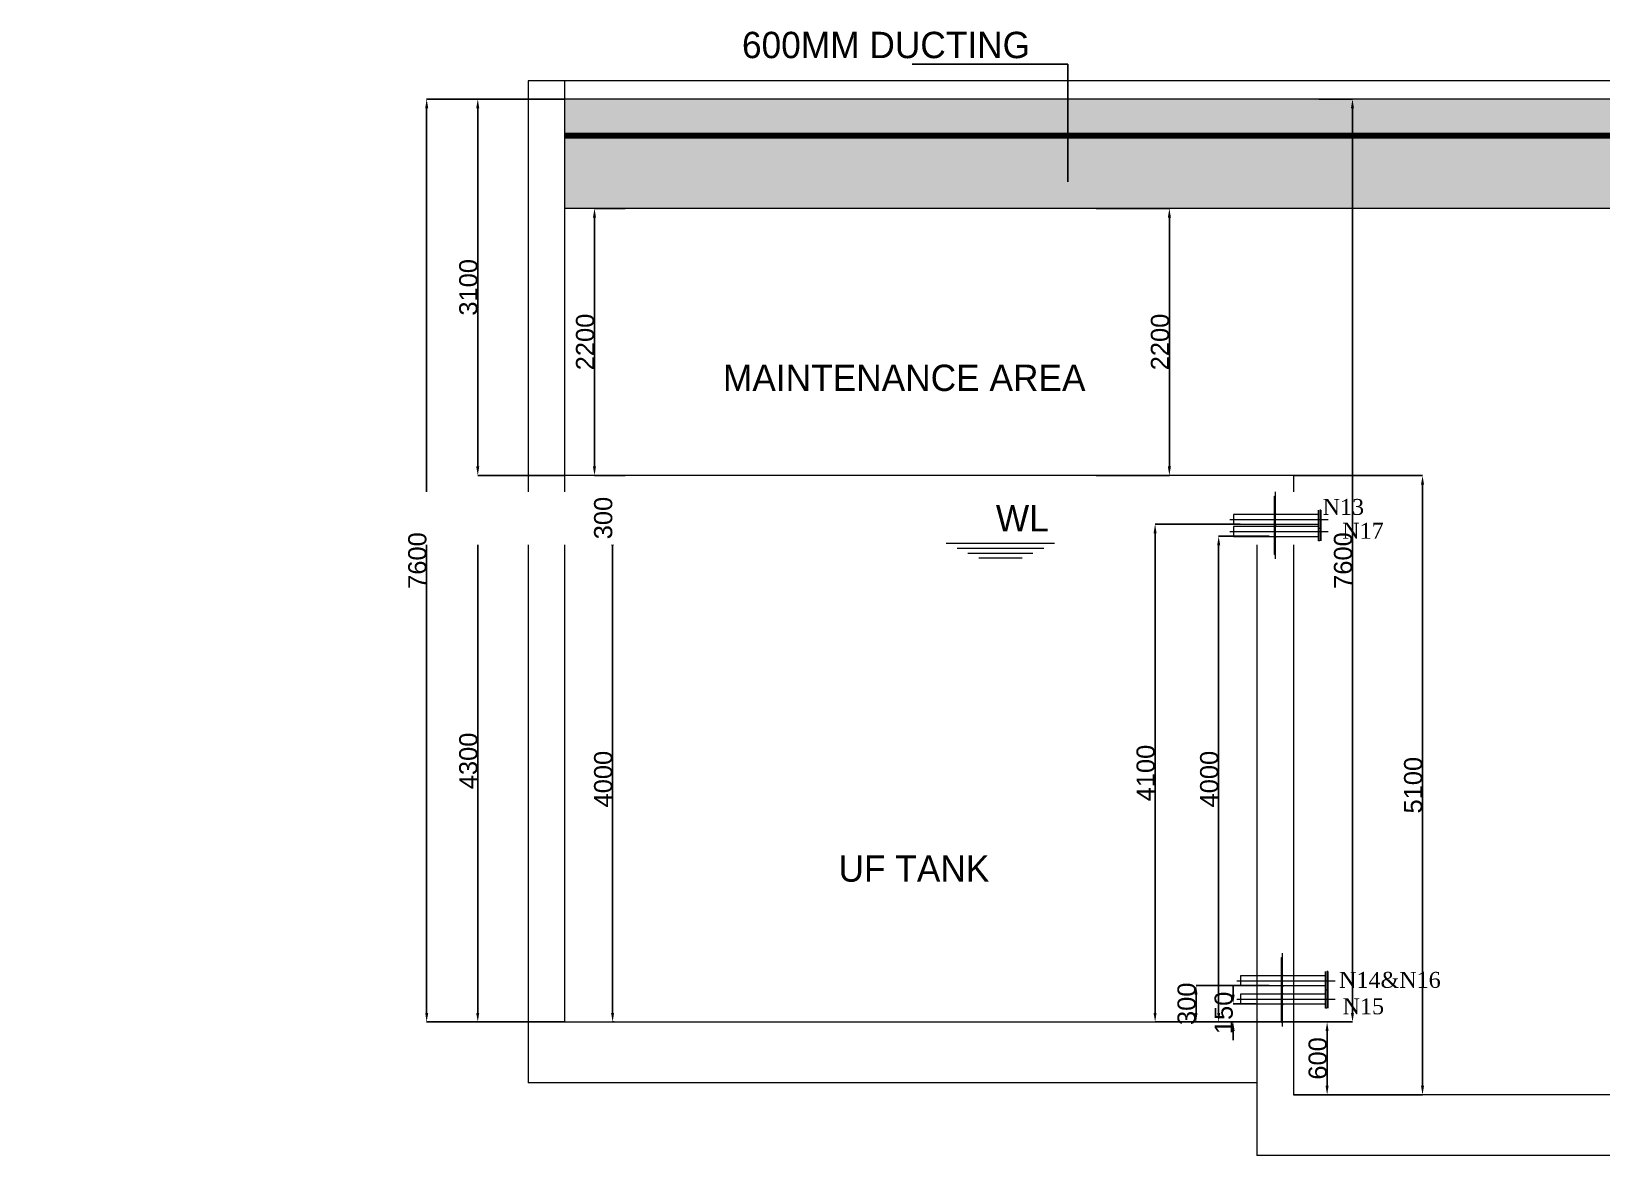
# Model space of a CAD drawing. Header units: millimetres. Extents: x -586673698 to -573385747, y -389867798 to -389752240.
# Drawn here: x -586641775 to -586628848, y -389782336 to -389773078 of the extents above; entities that cross this region are included whole.
import ezdxf

# ---------------------------------------------------------------- set-up
doc = ezdxf.new("R2010")
doc.units = ezdxf.units.MM
doc.header["$LTSCALE"] = 100
for name, color, linetype in [('DT-PL-SHAFT', 230, 'Continuous'), ('DT-PL-Text', 181, 'Continuous'), ('PS_DIM', 9, 'Continuous')]:
    doc.layers.add(name, color=color, linetype=linetype)
doc.layers.add('PL-DOMESTIC WATER TANK', color=171, linetype='Continuous', lineweight=0)
doc.styles.add('Arial', font='arial.ttf')
doc.styles.add('ROMANTIC', font='romantic.ttf')
doc.dimstyles.new('V Mts', dxfattribs={"dimtxt": 150, "dimasz": 75, "dimexe": 0.1, "dimexo": 0, "dimgap": 0.01, "dimtad": 1, "dimdec": 0, "dimzin": 3, "dimdsep": 46, "dimtxsty": 'Arial', "dimsah": 1, "dimcen": 0.09375, "dimdle": 0.01, "dimclrd": 8, "dimclre": 8, "dimclrt": 256, "dimadec": 0, "dimazin": 0, "dimtfac": 0.7, "dimtdec": 3, "dimtofl": 0, "dimtmove": 2, "dimatfit": 3, "dimfxl": 0, "dimfrac": 1, "dimtolj": 1, "dimtzin": 0, "dimarcsym": 0})
pattern_1 = [(0, (-585751073, -389642310.62), (0, 160), []), (90, (-585751072.99, -389642310.616), (-80, 160), [160, -160])]

# ---------------------------------------------------------------- blocks, each defined once
blk = doc.blocks.new('*D948')
at = {"layer": 'Defpoints', "color": 0, "ltscale": 5, "transparency": 16777216}
for p in [(-586636990, -389777236), (-586636976, -389777236, 3), (-586636976, -389781236, 3)]:
    blk.add_point(p, dxfattribs=at)
at = {"layer": 'DT-PL-SHAFT', "color": 8, "lineweight": -2, "ltscale": 5, "transparency": 16777216}
for p, q in [((-586636976, -389777236), (-586636990, -389777236)), ((-586636990, -389781161), (-586636990, -389777311)), ((-586636976, -389781236), (-586636990, -389781236))]:
    blk.add_line(p, q, dxfattribs=at)
at = {"layer": 'DT-PL-SHAFT', "color": 8, "ltscale": 5, "transparency": 16777216}
for points in [[(-586637003, -389777311), (-586636978, -389777311), (-586636990, -389777236)], [(-586637003, -389781161), (-586636978, -389781161), (-586636990, -389781236)]]:
    blk.add_solid(points, dxfattribs=at)
at = {"layer": 'DT-PL-SHAFT', "lineweight": 13, "ltscale": 5, "transparency": 16777216, "insert": (-586637067, -389779236), "char_height": 150, "attachment_point": 5, "rotation": 90, "style": 'Arial'}
blk.add_mtext('\\A1;4000', dxfattribs=at)
blk = doc.blocks.new('*D949')
at = {"layer": 'Defpoints', "color": 0, "ltscale": 5, "transparency": 16777216}
for p in [(-586638100, -389776936), (-586637386, -389776936, 3), (-586637386, -389781236, 3)]:
    blk.add_point(p, dxfattribs=at)
at = {"layer": 'DT-PL-SHAFT', "color": 8, "lineweight": -2, "ltscale": 5, "transparency": 16777216}
for p, q in [((-586637386, -389776936), (-586638101, -389776936)), ((-586638100, -389781161), (-586638100, -389777011)), ((-586637386, -389781236), (-586638101, -389781236))]:
    blk.add_line(p, q, dxfattribs=at)
at = {"layer": 'DT-PL-SHAFT', "color": 8, "ltscale": 5, "transparency": 16777216}
for points in [[(-586638113, -389777011), (-586638088, -389777011), (-586638100, -389776936)], [(-586638113, -389781161), (-586638088, -389781161), (-586638100, -389781236)]]:
    blk.add_solid(points, dxfattribs=at)
at = {"layer": 'DT-PL-SHAFT', "lineweight": 13, "ltscale": 5, "transparency": 16777216, "insert": (-586638177, -389779086), "char_height": 150, "attachment_point": 5, "rotation": 90, "style": 'Arial'}
blk.add_mtext('\\A1;4300', dxfattribs=at)
blk = doc.blocks.new('*D950')
at = {"layer": 'Defpoints', "color": 0, "ltscale": 5, "transparency": 16777216}
for p in [(-586638100, -389773636), (-586637386, -389773636, 1), (-586637386, -389776736, 3)]:
    blk.add_point(p, dxfattribs=at)
at = {"layer": 'DT-PL-SHAFT', "color": 8, "lineweight": -2, "ltscale": 5, "transparency": 16777216}
for p, q in [((-586637386, -389773636), (-586638101, -389773636)), ((-586638100, -389776661), (-586638100, -389773711)), ((-586637386, -389776736), (-586638101, -389776736))]:
    blk.add_line(p, q, dxfattribs=at)
at = {"layer": 'DT-PL-SHAFT', "color": 8, "ltscale": 5, "transparency": 16777216}
for points in [[(-586638113, -389773711), (-586638088, -389773711), (-586638100, -389773636)], [(-586638113, -389776661), (-586638088, -389776661), (-586638100, -389776736)]]:
    blk.add_solid(points, dxfattribs=at)
at = {"layer": 'DT-PL-SHAFT', "lineweight": 13, "ltscale": 5, "transparency": 16777216, "insert": (-586638177, -389775186), "char_height": 150, "attachment_point": 5, "rotation": 90, "style": 'Arial'}
blk.add_mtext('\\A1;3100', dxfattribs=at)
blk = doc.blocks.new('*D951')
at = {"layer": 'Defpoints', "color": 0, "ltscale": 5, "transparency": 16777216}
for p in [(-586638521, -389773636), (-586637386, -389773636, 1), (-586637386, -389781236, 3)]:
    blk.add_point(p, dxfattribs=at)
at = {"layer": 'DT-PL-SHAFT', "color": 8, "lineweight": -2, "ltscale": 5, "transparency": 16777216}
for p, q in [((-586637386, -389773636), (-586638521, -389773636)), ((-586638521, -389781161), (-586638521, -389773711)), ((-586637386, -389781236), (-586638521, -389781236))]:
    blk.add_line(p, q, dxfattribs=at)
at = {"layer": 'DT-PL-SHAFT', "color": 8, "ltscale": 5, "transparency": 16777216}
for points in [[(-586638533, -389773711), (-586638508, -389773711), (-586638521, -389773636)], [(-586638533, -389781161), (-586638508, -389781161), (-586638521, -389781236)]]:
    blk.add_solid(points, dxfattribs=at)
at = {"layer": 'DT-PL-SHAFT', "lineweight": 13, "ltscale": 5, "transparency": 16777216, "insert": (-586638597, -389777436), "char_height": 150, "attachment_point": 5, "rotation": 90, "style": 'Arial'}
blk.add_mtext('\\A1;7600', dxfattribs=at)
blk = doc.blocks.new('*D952')
at = {"layer": 'Defpoints', "color": 0, "ltscale": 5, "transparency": 16777216}
for p in [(-586636990, -389776936), (-586636976, -389776936, 3), (-586636976, -389777236, 3)]:
    blk.add_point(p, dxfattribs=at)
at = {"layer": 'DT-PL-SHAFT', "color": 8, "lineweight": -2, "ltscale": 5, "transparency": 16777216}
for p, q in [((-586636976, -389776936), (-586636990, -389776936)), ((-586636990, -389777161), (-586636990, -389777011)), ((-586636976, -389777236), (-586636990, -389777236))]:
    blk.add_line(p, q, dxfattribs=at)
at = {"layer": 'DT-PL-SHAFT', "color": 8, "ltscale": 5, "transparency": 16777216}
for points in [[(-586637003, -389777011), (-586636978, -389777011), (-586636990, -389776936)], [(-586637003, -389777161), (-586636978, -389777161), (-586636990, -389777236)]]:
    blk.add_solid(points, dxfattribs=at)
at = {"layer": 'DT-PL-SHAFT', "lineweight": 13, "ltscale": 5, "transparency": 16777216, "insert": (-586637067, -389777086), "char_height": 150, "attachment_point": 5, "rotation": 90, "style": 'Arial'}
blk.add_mtext('\\A1;300', dxfattribs=at)
blk = doc.blocks.new('*D960')
at = {"layer": 'Defpoints', "color": 0, "ltscale": 5, "transparency": 16777216}
for p in [(-586631177, -389773636, 1), (-586630899, -389773636), (-586631177, -389781236, 0)]:
    blk.add_point(p, dxfattribs=at)
at = {"layer": 'DT-PL-SHAFT', "color": 8, "lineweight": -2, "ltscale": 5, "transparency": 16777216}
for p, q in [((-586631177, -389773636), (-586630899, -389773636)), ((-586630899, -389781161), (-586630899, -389773711)), ((-586631177, -389781236), (-586630899, -389781236))]:
    blk.add_line(p, q, dxfattribs=at)
at = {"layer": 'DT-PL-SHAFT', "color": 8, "ltscale": 5, "transparency": 16777216}
for points in [[(-586630912, -389773711), (-586630887, -389773711), (-586630899, -389773636)], [(-586630912, -389781161), (-586630887, -389781161), (-586630899, -389781236)]]:
    blk.add_solid(points, dxfattribs=at)
at = {"layer": 'DT-PL-SHAFT', "lineweight": 13, "ltscale": 5, "transparency": 16777216, "insert": (-586630976, -389777436), "char_height": 150, "attachment_point": 5, "rotation": 90, "style": 'Arial'}
blk.add_mtext('\\A1;7600', dxfattribs=at)
blk = doc.blocks.new('*D961')
at = {"layer": 'Defpoints', "color": 0, "ltscale": 5, "transparency": 16777216}
for p in [(-586631386, -389776736, 3), (-586631386, -389781836, -3), (-586630323, -389781836)]:
    blk.add_point(p, dxfattribs=at)
at = {"layer": 'DT-PL-SHAFT', "color": 8, "lineweight": -2, "ltscale": 5, "transparency": 16777216}
for p, q in [((-586631386, -389776736), (-586630323, -389776736)), ((-586630323, -389776811), (-586630323, -389781761)), ((-586631386, -389781836), (-586630323, -389781836))]:
    blk.add_line(p, q, dxfattribs=at)
at = {"layer": 'DT-PL-SHAFT', "color": 8, "ltscale": 5, "transparency": 16777216}
for points in [[(-586630335, -389776811), (-586630310, -389776811), (-586630323, -389776736)], [(-586630335, -389781761), (-586630310, -389781761), (-586630323, -389781836)]]:
    blk.add_solid(points, dxfattribs=at)
at = {"layer": 'DT-PL-SHAFT', "lineweight": 13, "ltscale": 5, "transparency": 16777216, "insert": (-586630399, -389779286), "char_height": 150, "attachment_point": 5, "rotation": 90, "style": 'Arial'}
blk.add_mtext('\\A1;5100', dxfattribs=at)
blk = doc.blocks.new('*D962')
at = {"layer": 'Defpoints', "color": 0, "ltscale": 5, "transparency": 16777216}
for p in [(-586633008, -389774536, 1), (-586633008, -389776736, 3), (-586632407, -389776736)]:
    blk.add_point(p, dxfattribs=at)
at = {"layer": 'DT-PL-SHAFT', "color": 8, "lineweight": -2, "ltscale": 5, "transparency": 16777216}
for p, q in [((-586633008, -389774536), (-586632406, -389774536)), ((-586632407, -389774611), (-586632407, -389776661)), ((-586633008, -389776736), (-586632406, -389776736))]:
    blk.add_line(p, q, dxfattribs=at)
at = {"layer": 'DT-PL-SHAFT', "color": 8, "ltscale": 5, "transparency": 16777216}
for points in [[(-586632419, -389774611), (-586632394, -389774611), (-586632407, -389774536)], [(-586632419, -389776661), (-586632394, -389776661), (-586632407, -389776736)]]:
    blk.add_solid(points, dxfattribs=at)
at = {"layer": 'DT-PL-SHAFT', "lineweight": 13, "ltscale": 5, "transparency": 16777216, "insert": (-586632483, -389775636), "char_height": 150, "attachment_point": 5, "rotation": 90, "style": 'Arial'}
blk.add_mtext('\\A1;2200', dxfattribs=at)
blk = doc.blocks.new('*D963')
at = {"layer": 'Defpoints', "color": 0, "ltscale": 5, "transparency": 16777216}
for p in [(-586637139, -389774536), (-586636886, -389774536, -5), (-586636886, -389776736)]:
    blk.add_point(p, dxfattribs=at)
at = {"layer": 'DT-PL-SHAFT', "color": 8, "lineweight": -2, "ltscale": 5, "transparency": 16777216}
for p, q in [((-586636886, -389774536), (-586637139, -389774536)), ((-586637139, -389776661), (-586637139, -389774611)), ((-586636886, -389776736), (-586637139, -389776736))]:
    blk.add_line(p, q, dxfattribs=at)
at = {"layer": 'DT-PL-SHAFT', "color": 8, "ltscale": 5, "transparency": 16777216}
for points in [[(-586637152, -389774611), (-586637127, -389774611), (-586637139, -389774536)], [(-586637152, -389776661), (-586637127, -389776661), (-586637139, -389776736)]]:
    blk.add_solid(points, dxfattribs=at)
at = {"layer": 'DT-PL-SHAFT', "lineweight": 13, "ltscale": 5, "transparency": 16777216, "insert": (-586637216, -389775636), "char_height": 150, "attachment_point": 5, "rotation": 90, "style": 'Arial'}
blk.add_mtext('\\A1;2200', dxfattribs=at)
blk = doc.blocks.new('*D801')
at = {"layer": 'Defpoints', "color": 0, "ltscale": 5, "transparency": 16777216}
for p in [(-586631586, -389781236, 3), (-586631386, -389781836, 3), (-586631108, -389781836)]:
    blk.add_point(p, dxfattribs=at)
at = {"layer": 'DT-PL-SHAFT', "color": 8, "lineweight": -2, "ltscale": 5, "transparency": 16777216}
for p, q in [((-586631586, -389781236), (-586631108, -389781236)), ((-586631108, -389781311), (-586631108, -389781761)), ((-586631386, -389781836), (-586631108, -389781836))]:
    blk.add_line(p, q, dxfattribs=at)
at = {"layer": 'DT-PL-SHAFT', "color": 8, "ltscale": 5, "transparency": 16777216}
for points in [[(-586631121, -389781311), (-586631096, -389781311), (-586631108, -389781236)], [(-586631121, -389781761), (-586631096, -389781761), (-586631108, -389781836)]]:
    blk.add_solid(points, dxfattribs=at)
at = {"layer": 'DT-PL-SHAFT', "lineweight": 13, "ltscale": 5, "transparency": 16777216, "insert": (-586631185, -389781536), "char_height": 150, "attachment_point": 5, "rotation": 90, "style": 'Arial'}
blk.add_mtext('\\A1;600', dxfattribs=at)
blk = doc.blocks.new('DS')
at = {"layer": 'PS_DIM', "color": 30, "lineweight": 20, "true_color": 0xf8991e}
for p, q in [((-10154215, -7973767), (-10154225, -7973767)), ((-10154225, -7973767), (-10154225, -7973917)), ((-10154220, -7974184), (-10154220, -7973731)), ((-10154215, -7973767), (-10154215, -7973917)), ((-10154225, -7973997), (-10154225, -7974148)), ((-10154215, -7973997), (-10154215, -7974148)), ((-10154215, -7974148), (-10154225, -7974148))]:
    blk.add_line(p, q, dxfattribs=at)
at = {"layer": 'PS_DIM', "color": 8, "lineweight": 20}
blk.add_line((-10153849, -7973957), (-10154657, -7973957), dxfattribs=at)
at = {"layer": 'PS_DIM', "color": 30, "lineweight": 20, "true_color": 0xf8991e}
for points in [[(-10154598, -7974034), (-10154588, -7974034), (-10154588, -7973881), (-10154579, -7973881), (-10154579, -7974034)], [(-10154598, -7974034), (-10154598, -7973881)]]:
    blk.add_lwpolyline(points, dxfattribs=at)
blk.add_lwpolyline([(-10153879, -7973997), (-10153879, -7973917), (-10154579, -7973917), (-10154579, -7973997)], close=True, dxfattribs=at)
for centre, start, end in [((-10154225, -7973917), 93.0102, 181.4916), ((-10154215, -7973917), 358.5084, 95.2992), ((-10154225, -7973997), 182.0947, 266.9898), ((-10154215, -7973997), 264.7008, 357.9053)]:
    blk.add_arc(centre, 5.7, start, end, dxfattribs=at)
blk = doc.blocks.new('*D802')
at = {"layer": 'Defpoints', "color": 0, "ltscale": 5, "transparency": 16777216}
for p in [(-586632187, -389780936), (-586631586, -389780936, -9), (-586631586, -389781236, -6)]:
    blk.add_point(p, dxfattribs=at)
at = {"layer": 'DT-PL-SHAFT', "color": 8, "lineweight": -2, "ltscale": 5, "transparency": 16777216}
for p, q in [((-586631586, -389780936), (-586632187, -389780936)), ((-586632187, -389781161), (-586632187, -389781011)), ((-586631586, -389781236), (-586632187, -389781236))]:
    blk.add_line(p, q, dxfattribs=at)
at = {"layer": 'DT-PL-SHAFT', "color": 8, "ltscale": 5, "transparency": 16777216}
for points in [[(-586632200, -389781011), (-586632175, -389781011), (-586632187, -389780936)], [(-586632200, -389781161), (-586632175, -389781161), (-586632187, -389781236)]]:
    blk.add_solid(points, dxfattribs=at)
at = {"layer": 'DT-PL-SHAFT', "lineweight": 13, "ltscale": 5, "transparency": 16777216, "insert": (-586632264, -389781086), "char_height": 150, "attachment_point": 5, "rotation": 90, "style": 'Arial'}
blk.add_mtext('\\A1;300', dxfattribs=at)
blk = doc.blocks.new('*D803')
at = {"layer": 'Defpoints', "color": 0, "ltscale": 5, "transparency": 16777216}
for p in [(-586631695, -389781086, -9), (-586631882, -389781236), (-586631695, -389781236, -6)]:
    blk.add_point(p, dxfattribs=at)
at = {"layer": 'DT-PL-SHAFT', "color": 8, "lineweight": -2, "ltscale": 5, "transparency": 16777216}
for p, q in [((-586631882, -389781011), (-586631882, -389780936)), ((-586631695, -389781086), (-586631882, -389781086)), ((-586631695, -389781236), (-586631882, -389781236)), ((-586631882, -389781311), (-586631882, -389781386))]:
    blk.add_line(p, q, dxfattribs=at)
at = {"layer": 'DT-PL-SHAFT', "color": 8, "ltscale": 5, "transparency": 16777216}
for points in [[(-586631894, -389781011), (-586631869, -389781011), (-586631882, -389781086)], [(-586631894, -389781311), (-586631869, -389781311), (-586631882, -389781236)]]:
    blk.add_solid(points, dxfattribs=at)
at = {"layer": 'DT-PL-SHAFT', "lineweight": 13, "ltscale": 5, "transparency": 16777216, "insert": (-586631959, -389781161), "char_height": 150, "attachment_point": 5, "rotation": 90, "style": 'Arial'}
blk.add_mtext('\\A1;150', dxfattribs=at)
blk = doc.blocks.new('*D804')
at = {"layer": 'Defpoints', "color": 0, "ltscale": 5, "transparency": 16777216}
for p in [(-586631823, -389777136, -6), (-586632524, -389781236), (-586631823, -389781236)]:
    blk.add_point(p, dxfattribs=at)
at = {"layer": 'DT-PL-SHAFT', "color": 8, "lineweight": -2, "ltscale": 5, "transparency": 16777216}
for p, q in [((-586631823, -389777136), (-586632524, -389777136)), ((-586632524, -389777211), (-586632524, -389781161)), ((-586631823, -389781236), (-586632524, -389781236))]:
    blk.add_line(p, q, dxfattribs=at)
at = {"layer": 'DT-PL-SHAFT', "color": 8, "ltscale": 5, "transparency": 16777216}
for points in [[(-586632537, -389777211), (-586632512, -389777211), (-586632524, -389777136)], [(-586632537, -389781161), (-586632512, -389781161), (-586632524, -389781236)]]:
    blk.add_solid(points, dxfattribs=at)
at = {"layer": 'DT-PL-SHAFT', "lineweight": 13, "ltscale": 5, "transparency": 16777216, "insert": (-586632601, -389779186), "char_height": 150, "attachment_point": 5, "rotation": 90, "style": 'Arial'}
blk.add_mtext('\\A1;4100', dxfattribs=at)
blk = doc.blocks.new('*D809')
at = {"layer": 'Defpoints', "color": 0, "ltscale": 5, "transparency": 16777216}
for p in [(-586632001, -389777236), (-586631586, -389777236, -18), (-586631586, -389781236, -18)]:
    blk.add_point(p, dxfattribs=at)
at = {"layer": 'DT-PL-SHAFT', "color": 8, "lineweight": -2, "ltscale": 5, "transparency": 16777216}
for p, q in [((-586631586, -389777236), (-586632001, -389777236)), ((-586632001, -389781161), (-586632001, -389777311)), ((-586631586, -389781236), (-586632001, -389781236))]:
    blk.add_line(p, q, dxfattribs=at)
at = {"layer": 'DT-PL-SHAFT', "color": 8, "ltscale": 5, "transparency": 16777216}
for points in [[(-586632013, -389777311), (-586631988, -389777311), (-586632001, -389777236)], [(-586632013, -389781161), (-586631988, -389781161), (-586632001, -389781236)]]:
    blk.add_solid(points, dxfattribs=at)
at = {"layer": 'DT-PL-SHAFT', "lineweight": 13, "ltscale": 5, "transparency": 16777216, "insert": (-586632078, -389779236), "char_height": 150, "attachment_point": 5, "rotation": 90, "style": 'Arial'}
blk.add_mtext('\\A1;4000', dxfattribs=at)
blk = doc.blocks.new('*D700')
at = {"layer": 'Defpoints', "color": 0, "ltscale": 5, "transparency": 16777216}
for p in [(-927883, -80050), (-927883, -80117), (-926683, -80050)]:
    blk.add_point(p, dxfattribs=at)
at = {"layer": 'DT-PL-SHAFT', "color": 8, "lineweight": -2, "ltscale": 5, "transparency": 16777216}
for p, q in [((-927883, -80050), (-927883, -80117)), ((-927858, -80117), (-927391, -80117)), ((-926708, -80117), (-927174, -80117)), ((-926683, -80050), (-926683, -80117))]:
    blk.add_line(p, q, dxfattribs=at)
at = {"layer": 'DT-PL-SHAFT', "color": 8, "ltscale": 5, "transparency": 16777216}
for points in [[(-927858, -80113), (-927858, -80121), (-927883, -80117)], [(-926708, -80113), (-926708, -80121), (-926683, -80117)]]:
    blk.add_solid(points, dxfattribs=at)
at = {"layer": 'DT-PL-SHAFT', "ltscale": 5, "transparency": 16777216, "insert": (-927283, -80117), "char_height": 75, "attachment_point": 5, "style": 'Arial'}
blk.add_mtext('\\A1;1200', dxfattribs=at)
blk = doc.blocks.new('*D701')
at = {"layer": 'Defpoints', "color": 0, "ltscale": 5, "transparency": 16777216}
for p in [(-926683, -78450), (-926584, -78450), (-926683, -80050)]:
    blk.add_point(p, dxfattribs=at)
at = {"layer": 'DT-PL-SHAFT', "color": 8, "lineweight": -2, "ltscale": 5, "transparency": 16777216}
for p, q in [((-926683, -78450), (-926584, -78450)), ((-926584, -78475), (-926584, -79132)), ((-926584, -80025), (-926584, -79348)), ((-926683, -80050), (-926584, -80050))]:
    blk.add_line(p, q, dxfattribs=at)
at = {"layer": 'DT-PL-SHAFT', "color": 8, "ltscale": 5, "transparency": 16777216}
for points in [[(-926588, -78475), (-926580, -78475), (-926584, -78450)], [(-926588, -80025), (-926580, -80025), (-926584, -80050)]]:
    blk.add_solid(points, dxfattribs=at)
at = {"layer": 'DT-PL-SHAFT', "ltscale": 5, "transparency": 16777216, "insert": (-926584, -79240), "char_height": 75, "attachment_point": 5, "rotation": 90, "style": 'Arial'}
blk.add_mtext('\\A1;1600', dxfattribs=at)
blk = doc.blocks.new('FDHHJJ')
at = {"layer": 'DT-PL-SHAFT', "color": 1, "ltscale": 5}
for base, p2, angle, picture, middle in [((-926583.8, -78450.4), (-926682.8, -78450.4), 90, '*D701', (-926583.8, -79239.9)), ((-927882.8, -80117.1), (-927882.8, -80050.4), 180, '*D700', (-927282.8, -80117.1))]:
    dim = blk.add_linear_dim(base=base, p1=(-926682.8, -80050.4), p2=p2, angle=angle, dimstyle='V Mts', override={"dimtxt": 75, "dimasz": 25}, dxfattribs=at)
    dim.commit()
    dim.dimension.update_dxf_attribs({"geometry": picture, "text_midpoint": middle, "dimtype": 129})

msp = doc.modelspace()

# ---------------------------------------------------------------- hatches: boundary and pattern name
at = {"layer": 'DT-PL-SHAFT', "lineweight": 13, "ltscale": 15}
h = msp.add_hatch(dxfattribs=at)
h.set_pattern_fill('AR-B88', color=2, scale=20)
h.set_pattern_definition(pattern_1)
h.paths.add_polyline_path([(-586637386.2, -389773636.3), (-586606235.6, -389773636.3), (-586606235.6, -389773936.3), (-586637386.2, -389773936.3)])
h = msp.add_hatch(dxfattribs=at)
h.set_pattern_fill('AR-B88', color=4, scale=20)
h.set_pattern_definition(pattern_1)
h.paths.add_polyline_path([(-586637386.2, -389773936.3), (-586606235.6, -389773936.3), (-586606235.6, -389774536.3), (-586637386.2, -389774536.3), (-586637386.1, -389774536.3), (-586637386.2, -389774536.3)])
h.paths.add_polyline_path([(-586634234.3, -389774440.8), (-586637386.2, -389774131.7)], flags=16)

# ---------------------------------------------------------------- linework, layer by layer
at = {"layer": 'DT-PL-SHAFT', "color": 1, "lineweight": 13, "ltscale": 5}
for p, q in [((-586637686.2, -389773486.3, -296.5), (-586637686.2, -389781736.3, -296.5)), ((-586637386.2, -389773486.3, -296.5), (-586637386.2, -389781236.3, -296.5)), ((-586631386, -389776736.3, -305.6), (-586631386, -389781836.3, -305.6)), ((-586631685.7, -389776936.3, -305.6), (-586631685.7, -389781736.3, -305.6))]:
    msp.add_line(p, q, dxfattribs=at)
for points, elevation in [([(-586605935.6, -389773486.3), (-586637686.2, -389773486.3)], -298.8), ([(-586606235.6, -389773636.3), (-586637386.1, -389773636.3)], -298.8), ([(-586631386, -389776736.3), (-586637386.1, -389776736.3)], -296.4), ([(-586631685.7, -389776936.3), (-586637386.1, -389776936.3)], -296.4), ([(-586631386, -389781236.3), (-586637386.1, -389781236.3)], -296.4), ([(-586622435.6, -389781836.3), (-586631386, -389781836.3)], -295.8)]:
    msp.add_lwpolyline(points, dxfattribs=dict(at, elevation=elevation))
at = {"layer": 'DT-PL-SHAFT', "color": 5, "lineweight": 13, "ltscale": 5, "const_width": 50, "elevation": -298.8}
msp.add_lwpolyline([(-586606235.6, -389773936.3), (-586637386.1, -389773936.3)], dxfattribs=at)
at = {"layer": 'DT-PL-SHAFT', "color": 11, "lineweight": 13, "ltscale": 5, "true_color": 0xf27172}
for points, elevation in [([(-586606235.6, -389774536.3), (-586637386.1, -389774536.3)], -298.8), ([(-586634065.4, -389777374.4), (-586633529.4, -389777374.4)], -299.5), ([(-586633976.4, -389777414.7), (-586633618.3, -389777414.7)], -299.5)]:
    msp.add_lwpolyline(points, dxfattribs=dict(at, elevation=elevation))
at = {"layer": 'DT-PL-SHAFT', "color": 215, "lineweight": 13, "ltscale": 5, "true_color": 0xa953a0, "elevation": -296.4}
msp.add_lwpolyline([(-586631685.7, -389777236.3), (-586637386.1, -389777236.3)], dxfattribs=at)
at = {"layer": 'PL-DOMESTIC WATER TANK', "lineweight": 13, "ltscale": 200}
msp.add_line((-586631685.7, -389781736.3, -305.6), (-586631685.7, -389782336.3, -305.6), dxfattribs=at)
for points, elevation in [([(-586631685.7, -389781736.3), (-586637686.2, -389781736.3)], -296.4), ([(-586622235.6, -389782336.3), (-586631685.7, -389782336.3)], -295.8)]:
    msp.add_lwpolyline(points, dxfattribs=dict(at, elevation=elevation))

# ---------------------------------------------------------------- block references
at = {"color": 114, "lineweight": 13, "true_color": 0x139b48, "rotation": 180}
for p in [(-596785699.1, -397754853.7, -301.9), (-596785699.1, -397755003.7, -301.9)]:
    msp.add_blockref('DS', p, dxfattribs=at)
at = {"layer": 'DT-PL-SHAFT', "color": 1, "lineweight": 13, "xscale": -1, "rotation": 180}
msp.add_blockref('FDHHJJ', (-585737895.8, -389853681.5, -305.5), dxfattribs=at)

# ---------------------------------------------------------------- texts
at = {"layer": 'DT-PL-SHAFT', "color": 1, "lineweight": 13}
msp.add_text('600MM DUCTING', height=217.152, dxfattribs=at).set_placement((-586635925.2, -389773298.7, -302.2))
at = {"layer": 'DT-PL-SHAFT', "color": 140, "lineweight": 13}
for s, height, p in [('MAINTENANCE AREA', 217.152, (-586636081.8, -389776039.7, -305.5)), ('UF TANK', 217.15, (-586635130.6, -389780080.8, -302.2))]:
    msp.add_text(s, height=height, dxfattribs=at).set_placement(p)
at = {"layer": 'DT-PL-Text', "color": 181, "lineweight": 13, "style": 'ROMANTIC'}
for s, p in [('N14&N16', (-586631009.5, -389780955.1, -288.6)), ('N15', (-586630980.5, -389781172.4, -288.6))]:
    msp.add_text(s, height=131.18, rotation=0.01687, dxfattribs=at).set_placement(p)

# ---------------------------------------------------------------- dimensions: what is measured, and where the dimension line sits
at = {"layer": 'DT-PL-SHAFT', "color": 1, "lineweight": 13, "ltscale": 5}
for p1, p2, distance, picture, middle in [((-586637386.2, -389781236.3, -296.5), (-586637386.2, -389773636.3, -298.8), 1134.4, '*D951', (-586638597.1, -389777436.3, -299.5)), ((-586637386.2, -389776736.3, -296.5), (-586637386.2, -389773636.3, -298.8), 714.3, '*D950', (-586638177.1, -389775186.3, -299.5)), ((-586636886.4, -389776736.3, -293.6), (-586636886.4, -389774536.3, -298.8), 253, '*D963', (-586637216, -389775636.3, -293.6)), ((-586637386.2, -389781236.3, -296.5), (-586637386.2, -389776936.3, -296.5), 714.3, '*D949', (-586638177.1, -389779086.3, -299.5)), ((-586636975.6, -389777236.3, -296.5), (-586636975.6, -389776936.3, -296.5), 14.7, '*D952', (-586637067, -389777086.3, -299.5)), ((-586631586, -389781236.3, -299.6), (-586631586, -389780936.3, -302.6), 601.1, '*D802', (-586632263.8, -389781086.3, -293.6)), ((-586631695, -389781086.3, -302.6), (-586631695, -389781236.3, -299.6), -186.9, '*D803', (-586631958.5, -389781161.3, -293.6))]:
    dim = msp.add_aligned_dim(p1=p1, p2=p2, distance=distance, dimstyle='V Mts', dxfattribs=at)
    dim.commit()
    dim.dimension.update_dxf_attribs({"geometry": picture, "text_midpoint": middle})
for base, p1, p2, picture, middle in [((-586632406.6, -389776736.3, -299.5), (-586633007.7, -389774536.3, -298.8), (-586633007.7, -389776736.3, -296.4), '*D962', (-586632483.2, -389775636.3, -299.5)), ((-586636990.3, -389777236.3, -299.5), (-586636975.6, -389781236.3, -296.5), (-586636975.6, -389777236.3, -296.5), '*D948', (-586637066.9, -389779236.3, -299.5)), ((-586631108.1, -389781836.3, -302.6), (-586631586, -389781236.3, -299.6), (-586631386, -389781836.3, -299.6), '*D801', (-586631184.7, -389781536.3, -302.6))]:
    dim = msp.add_linear_dim(base=base, p1=p1, p2=p2, angle=90, dimstyle='V Mts', dxfattribs=at)
    dim.commit()
    dim.dimension.update_dxf_attribs({"geometry": picture, "text_midpoint": middle})

# ---------------------------------------------------------------- leaders
msp.add_leader([(-586633242.6, -389774316, -298.8), (-586633242.6, -389773347.6, -298.8), (-586634525, -389773347.6, -298.8)], dimstyle='V Mts', override={"dimasz": 200, "dimtad": 0, "dimclrd": 5}, dxfattribs=at)

# ---------------------------------------------------------------- next in the draw order: texts
at = {"layer": 'DT-PL-SHAFT', "color": 140, "lineweight": 13, "insert": (-586633617.2, -389777087.7, -296.4), "char_height": 217.15, "width": 15478.707, "attachment_point": 5, "bg_fill": 2}
msp.add_mtext('WL', dxfattribs=at)

# ---------------------------------------------------------------- next in the draw order: linework, layer by layer
at = {"layer": 'DT-PL-SHAFT', "color": 11, "lineweight": 13, "ltscale": 5, "true_color": 0xf27172, "elevation": -299.5}
for points in [[(-586634243.2, -389777293.6), (-586633351.5, -389777293.6)], [(-586634154.3, -389777334), (-586633440.5, -389777334)]]:
    msp.add_lwpolyline(points, dxfattribs=at)

# ---------------------------------------------------------------- next in the draw order: block references
at = {"color": 114, "lineweight": 13, "true_color": 0x139b48, "rotation": 180}
for p in [(-596785757, -397751053.7, -295.8), (-596785757, -397751153.7, -295.8)]:
    msp.add_blockref('DS', p, dxfattribs=at)

# ---------------------------------------------------------------- next in the draw order: texts
at = {"layer": 'DT-PL-Text', "color": 181, "lineweight": 13, "style": 'ROMANTIC'}
for s, p in [('N13', (-586631145.2, -389777060, -285.7)), ('N17', (-586630983.8, -389777256.5, -285.7))]:
    msp.add_text(s, height=131.18, rotation=0.01687, dxfattribs=at).set_placement(p)

# ---------------------------------------------------------------- next in the draw order: dimensions: what is measured, and where the dimension line sits
at = {"layer": 'DT-PL-SHAFT', "color": 1, "lineweight": 13, "ltscale": 5}
for base, p1, p2, picture, middle in [((-586630899.3, -389773636.3, -299.5), (-586631177.3, -389781236.3, -299.3), (-586631177.3, -389773636.3, -298.8), '*D960', (-586630975.9, -389777436.3, -299.5)), ((-586630322.9, -389781836.3, -302.7), (-586631386, -389776736.3, -299.6), (-586631386, -389781836.3, -305.6), '*D961', (-586630399.5, -389779286.3, -302.7))]:
    dim = msp.add_linear_dim(base=base, p1=p1, p2=p2, angle=90, dimstyle='V Mts', dxfattribs=at)
    dim.commit()
    dim.dimension.update_dxf_attribs({"geometry": picture, "text_midpoint": middle})
for p1, p2, distance, picture, middle in [((-586631823.1, -389777136.3, -299.6), (-586631823.1, -389781236.3, -293.6), -700.9, '*D804', (-586632600.6, -389779186.3, -293.6)), ((-586631586, -389781236.3, -299.6), (-586631586, -389777236.3, -299.6), 415, '*D809', (-586632077.6, -389779236.3, -281.6))]:
    dim = msp.add_aligned_dim(p1=p1, p2=p2, distance=distance, dimstyle='V Mts', dxfattribs=at)
    dim.commit()
    dim.dimension.update_dxf_attribs({"geometry": picture, "text_midpoint": middle})

doc.saveas('drawing.dxf')
